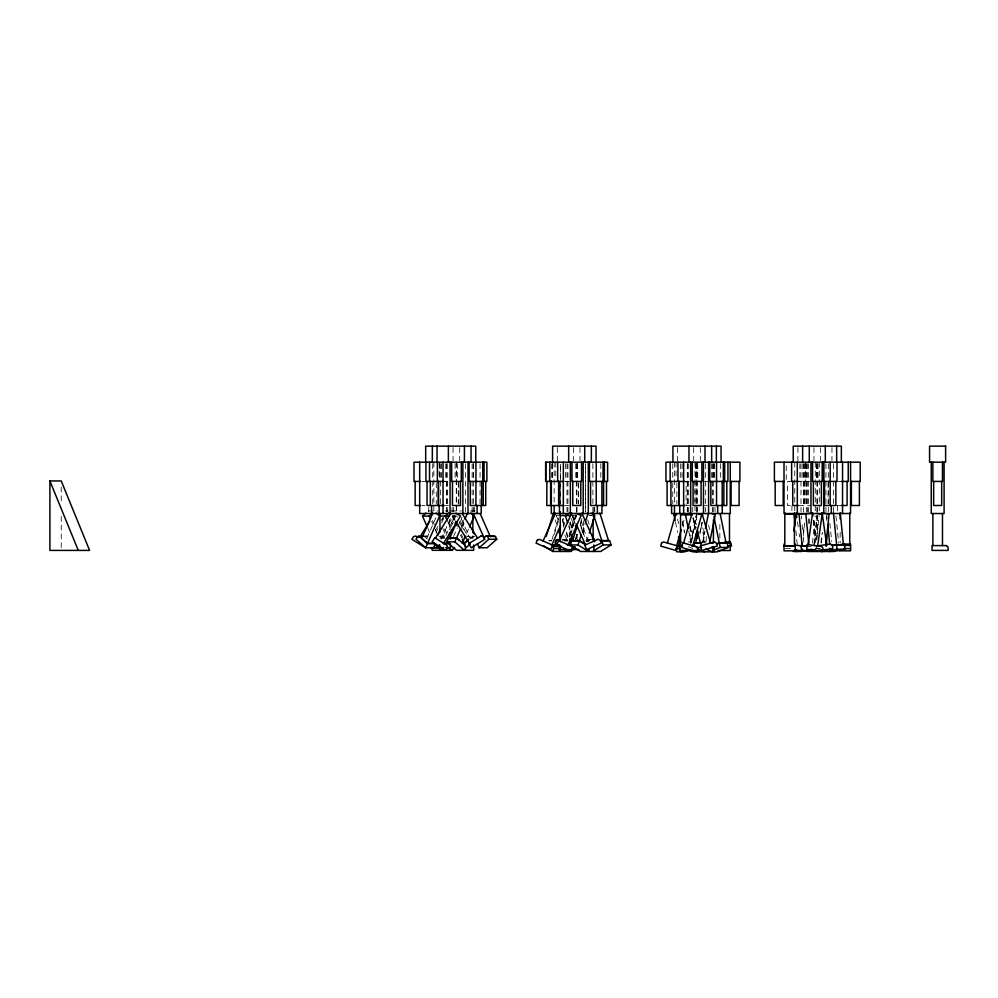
<?xml version="1.0" encoding="UTF-8"?>
<svg xmlns="http://www.w3.org/2000/svg" width="998" height="998" viewBox="0 0 998 998"><rect width="100%" height="100%" fill="white"/><g stroke="black" fill="none" stroke-linecap="round" stroke-linejoin="round"><path stroke-width="0.75" stroke-dasharray="4.99 3.74" d="M803.427 535.539L804.625 523.439M809.203 523.439L809.665 518.898M812.472 543.099L815.179 515.866M813.906 544.609L816.851 515.704M814.318 544.609L817.262 515.704M816.663 539.906L817.113 535.365M817.262 533.855L819.071 515.704M820.955 542.924L821.853 533.855M821.354 542.924L822.402 532.333M803.39 532.333L804.662 523.264M690.616 543.024L696.267 515.13M690.728 543.024L696.379 515.13M690.94 542.737L696.716 514.843M691.651 541.278L697.003 514.843M699.835 532.458L702.031 522.179M699.947 533.93L702.33 522.179M702.48 543.024L704.862 531.285M702.804 542.737L704.887 532.458M682.557 525.123L684.241 519.247M552.031 539.394L558.955 517.426M554.214 534.516L558.83 519.871M563.334 527.194L565.167 521.33M575.784 514.594L568.411 538.034L566.552 532.071M569.272 536.575L576.195 514.594M569.671 536.088L576.12 515.579M570.532 534.629L576.532 515.579M575.547 539.02L577.393 533.157M582.009 518.511L580.162 524.374L583.256 534.629M575.958 539.02L577.805 533.157M580.1 525.834L582.408 518.511M582.133 532.071L584.903 523.276M582.47 533.057L585.227 524.262M586.5 541.852L588.808 534.516M426.894 538.172L436.5 516.403M436.101 532.732L437.897 528.653M441.503 520.482L442.713 517.762M441.677 522.865L444.085 517.426M441.266 539.194L450.884 517.426L453.254 522.865M445.944 535.452L454.963 515.043M450.323 528.304L455.724 516.066M453.516 536.475L457.121 528.304M457.733 526.944L461.937 517.426M461.301 527.293L464.307 520.482M462.074 528.304L465.068 521.505M466.465 533.755L468.873 528.304M562.46 521.156L563.708 518.361M435.452 530.312L437.873 526.433M441.927 519.958L443.549 517.363M470.669 537.959L472.827 536.051L474.387 536.562L467.775 536.562M587.261 541.54L590.754 539.332M563.97 540.155L565.467 539.332L567.8 540.804M564.369 540.155L565.866 539.332M425.185 536.562L426.757 536.051M422.229 481.435L426.483 481.435M442.638 481.435L451.208 481.435M564.481 481.435L569.06 481.435M683.231 481.435L689.032 481.435M704.513 481.435L710.177 481.435M793.061 481.435L786.249 481.435L786.249 463.671M796.367 481.435L811.312 481.435M837.684 481.435L841.414 481.435M422.229 505.499L425.061 505.499M445.47 505.499L448.426 505.499M564.481 505.499L569.06 505.499M689.356 505.499L686.075 505.499L686.162 481.435M704.513 505.499L707.345 505.499M790.216 505.499L787.385 505.499L787.385 481.435M798.837 505.499L810.176 505.499M836.262 505.499L841.414 505.499M428.229 510.964L437.885 510.964M445.457 510.964L448.202 510.964M451.034 510.964L461.463 510.964M470.083 510.964L474.898 510.964M556.61 515.467L559.329 515.467M573.176 515.579L575.896 515.579M452.967 516.066L457.059 516.066L458.855 520.145M425.235 536.051L427.893 536.051M440.555 536.051L444.759 536.051M464.893 536.051L473.638 536.562M424.998 536.562L427.643 536.562M439.145 536.562L444.759 536.562M440.168 537.747L444.759 537.747M470.607 537.747L473.252 537.747M439.956 538.172L444.746 538.172M470.083 538.172L472.84 538.172L472.84 535.153M562.261 539.332L567.874 539.332M586.787 539.332L590.567 539.332M562.261 540.155L567.874 540.155M586.924 540.155L589.731 540.155M548.975 540.542L551.62 540.542M565.068 540.542L567.874 540.542M548.85 540.866L551.57 540.866M586.263 540.866L589.007 540.866M564.768 540.966L567.887 540.966M585.901 540.966L589.007 540.966M688.171 541.926L690.978 541.926L690.978 543.024M701.756 541.926L705.723 541.926M807.27 546.517L811.474 546.517M815.69 548.326L820.306 548.326M785.414 548.601L793.834 548.601M815.416 548.601L819.383 548.601M688.196 546.654L693.647 548.863M587.922 539.332L589.419 540.155M423.913 536.051L427.169 538.92M452.393 516.066L454.826 519.958M450.023 520.033L452.443 523.925M444.285 529.015L446.717 532.907M572.403 515.579L575.509 522.553M569.945 522.727L572.428 528.304M576.158 536.674L578.017 540.866M556.173 515.467L558.668 521.056M564.88 535.015L568.598 543.386M461.438 519.122L469.858 538.172M460.228 520.482L465.642 532.732M459.467 521.505L462.461 528.304M452.83 515.043L455.238 520.482M461.251 534.092L463.047 538.172M452.069 516.066L453.865 520.145M460.477 535.115L461.687 537.835M447.665 521.505L450.672 528.304M442.85 528.653L445.856 535.452M432.446 520.482L435.452 527.293M431.672 521.505L432.87 524.224M435.278 529.664L437.685 535.115M427.868 528.304L429.676 532.383M587.747 519.871L589.132 524.262M581.148 520.457L587.597 540.966M580.362 523.389L585.439 539.506M572.49 514.594L575.26 523.389M572.615 517.039L574.923 524.374M571.38 518.511L573.688 525.834M576.457 534.629L577.38 537.56M570.132 521.817L572.44 529.14M575.21 537.934L576.133 540.866M568.586 525.834L571.355 534.629M562.41 518.885L563.795 523.276M562.535 521.33L563.92 525.734M566.228 533.057L567.613 537.448M555.262 519.871L557.57 527.194M693.286 517.775L696.242 528.054M689.705 526.869L692.662 537.149M677.505 519.247L678.777 523.651M708.592 525.123L709.603 529.526M701.207 523.938L705.075 543.024M693.211 518.062L695.294 528.341M692.874 517.775L695.257 529.526M690.342 526.869L692.425 537.149M688.757 530.998L691.127 542.737M682.345 521.006L684.728 532.745M682.32 522.179L684.403 532.458M675.509 522.179L677.592 532.458M813.457 520.232L816.227 539.906M816.277 546.068L816.614 548.451M797.477 521.754L798.325 527.805M799.173 533.855L799.598 536.874M835.962 515.866L838.669 543.099M829.825 523.264L831.721 541.59M826.855 515.704L827.155 518.723M813.333 520.407L815.74 544.609M808.368 518.898L808.817 523.439M801.257 515.866L801.556 518.898M802.08 524.773L802.766 530.998M803.365 537.049L804.114 544.609M795.88 530.824L797.227 544.446M840.154 532.333L840.154 543.099M837.397 505.736L837.397 511.962M833.48 463.746L833.48 511.962M831.958 447.603L831.958 460.727M828.328 463.746L828.328 511.962M828.115 482.945L828.115 503.99M826.519 515.704L826.519 520.407M825.945 463.746L825.945 511.962M820.618 447.603L820.618 460.727M819.296 462.186L819.296 511.962M818.011 463.671L818.011 478.479M817.699 515.704L817.699 530.998M817.599 463.746L817.599 511.962M816.875 463.746L816.875 511.962M816.888 515.704L816.888 540.08M816.464 463.671L816.464 478.479M815.291 462.186L815.291 511.962M813.969 447.603L813.969 460.727M808.53 463.746L808.53 511.962M807.594 463.746L807.594 511.962M806.471 481.435L806.471 505.499M806.372 463.746L806.372 511.962M805.985 463.671L805.985 481.435M805.66 462.186L805.66 481.435M805.236 463.671L805.186 505.499M804.513 463.671L804.513 505.499M803.989 481.435L804.101 505.499M803.378 463.746L803.378 511.962M802.854 463.671L802.854 481.435M800.995 463.746L800.995 511.962M799.86 463.671L799.86 481.435M797.926 447.603L797.926 460.727M794.757 462.186L794.757 511.962M791.925 505.736L791.925 511.962M720.668 463.671L720.668 478.479M719.845 524.524L719.845 539.506M715.042 507.296L715.042 511.962M714.319 463.671L714.319 478.479M713.857 463.671L713.857 478.479M713.183 463.746L713.183 511.962M712.722 463.746L712.722 511.962M711.312 463.671L711.312 478.479M706.222 536.425L706.222 544.135M705.648 463.746L705.648 511.962M703.815 528.715L703.815 543.024M700.322 447.603L700.322 460.727M697.702 463.671L697.702 478.479M697.303 463.746L697.303 511.962M696.841 462.186L696.841 511.962M696.567 463.746L696.567 511.962M696.592 514.843L696.592 524.524M696.167 463.671L696.167 478.479M695.718 463.671L695.718 478.479M695.032 481.435L695.032 503.99M694.982 462.186L694.982 511.962M693.672 447.603L693.672 460.727M692.712 507.296L692.712 511.962M690.179 526.071L690.179 543.024M688.233 463.746L688.233 511.962M687.772 463.746L687.772 511.962M687.285 463.746L687.285 511.962M682.108 463.671L682.108 478.479M680.698 463.746L680.698 479.302M677.63 447.603L677.63 460.727M676.869 482.945L676.869 503.99M676.058 462.186L676.058 478.479M674.461 462.186L674.461 504.177M672.752 463.671L672.752 478.479M672.752 482.945L672.752 503.99M600.821 463.671L600.821 478.479M594.733 507.296L594.733 511.962M593.935 507.296L593.935 511.962M592.874 463.746L592.874 511.962M583.506 520.819L583.506 534.691M580.013 447.603L580.013 460.727M578.653 482.945L578.653 503.99M578.541 482.945L578.541 503.99M577.518 463.671L577.518 478.479M577.405 463.671L577.405 478.479M577.006 463.746L577.006 511.962M576.27 463.746L576.382 511.962M575.871 463.671L575.871 478.479M573.376 447.603L573.376 460.727M569.87 523.189L569.87 537.174M567.924 463.746L567.924 511.962M566.989 463.746L566.989 511.962M565.379 463.671L565.379 481.435M557.333 447.603L557.333 460.727M555.761 462.186L555.761 478.479M554.152 462.186L554.152 504.177M552.568 463.671L552.568 478.479M552.455 463.671L552.455 478.479M551.432 463.746L551.432 479.302M480.063 463.671L480.063 478.479M480.063 481.435L480.063 503.99M474.437 507.296L474.437 511.962M473.638 463.671L473.638 511.962M473.264 463.671L473.264 478.479M472.129 463.746L472.129 511.962M465.617 463.746L465.617 511.962M463.209 520.033L463.209 529.664M459.716 447.603L459.716 460.727M458.806 482.945L458.806 503.99M458.244 481.435L458.244 503.99M457.67 463.671L457.67 478.479M456.535 462.186L456.535 511.962M456.248 462.186L456.248 511.962M455.113 463.671L455.113 478.479M453.703 507.296L453.703 511.962M453.067 447.603L453.067 460.727M452.119 507.296L452.119 511.962M449.574 520.033L449.574 529.664M447.179 463.746L447.179 511.962M446.904 481.435L446.904 505.499M446.692 463.746L446.692 511.962M445.769 463.671L445.769 481.435M441.503 463.671L441.503 478.479M440.654 463.746L440.654 504.177M439.532 463.671L439.532 478.479M439.145 462.186L439.145 479.302M436.263 482.945L436.263 503.99M433.856 462.186L433.856 511.962M432.72 463.671L432.72 478.479M432.72 481.435L432.72 503.99M428.753 507.296L428.753 511.962M61.24 487.124L61.24 504.102M61.24 516.453L61.24 548.863M591.814 515.467L589.007 515.467L591.764 515.579M585.464 511.962L585.464 463.746L585.352 511.962M560.502 504.177L560.502 463.746L560.389 504.177"/><path stroke-width="1.5" d="M821.828 517.388L822.29 512.847M825.87 545.956L829.026 514.182L824.984 513.384M830.211 548.326L829.887 551.495L821.466 549.823M793.859 530.998L796.404 512.847M801.469 545.956L801.893 542.924M801.93 548.451L801.594 550.834L794.383 549.811M808.143 544.609L812.609 512.847L812.883 515.866M817.674 545.956L822.14 514.182L816.688 513.421M678.49 546.106L679.114 543.024L680.511 541.926M693.86 546.28L694.558 542.8L701.17 542.8M698.051 531.285L695.668 543.024L701.107 543.024M705.449 528.341L708.43 513.658M709.915 541.278L715.267 514.843L711.349 513.246M559.953 546.405L559.379 548.526L560.302 551.457M667.4 543.024L675.821 513.658M676.656 545.681L681.285 529.526M683.605 543.024L692.026 513.658M692.861 545.681L701.694 514.843L696.417 513.321M546.156 536.475L553.541 513.022M543.598 545.756L552.667 551.457L553.591 548.526L553.004 546.405L560.951 546.405L557.458 544.209M555.512 543.087L556.435 540.155M559.641 538.92L560.564 535.988M601.769 540.542L609.703 540.542L611.088 544.933L600.721 551.457L580.449 551.457L570.083 544.933L571.467 540.542L579.414 540.542L585.24 544.209M577.168 526.208L572.553 540.866L579.364 540.866L585.577 544.783M573.401 549.599L574.324 546.679M574.736 546.679L573.813 549.599L559.454 549.599M570.083 544.933L578.029 544.933L581.21 535.003M585.364 521.817L588.134 513.022M589.269 533.057L594.808 515.467L591.078 513.122M589.307 548.526L588.383 551.457L578.029 544.933M688.857 550.197L684.765 551.857L676.831 551.857L676.207 548.763L676.981 546.779L679.788 545.644M432.608 513.683L421.78 538.172L427.556 543.274L434.367 543.274M424.1 536.051L417.251 536.562L416.054 539.282L425.672 547.777L427.468 543.698L435.415 543.698L433.606 547.777M427.556 543.274L439.582 516.066L436.114 513.009M437.972 535.115L440.368 529.664M425.672 547.777L438.708 547.777L439.906 545.058M446.83 541.827L448.638 537.747L456.573 537.747L465.23 545.395L465.592 547.603L464.394 550.322L454.776 541.827L446.83 541.827L456.448 550.322L473.638 550.322L473.638 544.945M456.897 521.842L449.686 538.172L456.485 538.172L458.806 540.205M454.776 541.827L460.702 528.653M464.906 519.122L467.314 513.683M462.261 543.274L465.268 536.475M469.472 526.944L474.287 516.066L470.819 513.009M543.112 540.966L555.537 513.059M551.894 544.883L560.602 525.347M559.329 540.866L571.754 512.96M568.124 544.783L581.173 515.467L576.145 513.234M419.996 536.874L429.714 521.33M435.39 538.172L450.772 513.558M443.549 543.274L460.552 516.066L455.886 513.147M427.269 526.944L422.466 516.066L425.921 513.009M422.466 516.066L429.265 516.066L432.733 513.009M448.726 513.009L445.258 516.066L447.067 520.145M443.499 547.49L440.293 550.322L439.095 547.603L431.148 547.603L432.359 550.322L452.643 550.322M468.698 539.194L464.082 543.274L462.286 539.194M468.499 539.868L464.17 543.698L465.979 547.777L470.245 543.997M483.868 537.959L486.038 536.051L493.973 536.051L495.532 536.562L496.742 539.282L487.124 547.777L479.177 547.777L477.381 543.698M479.177 547.777L488.795 539.282L496.742 539.282M679.513 543.024L680.923 541.926M569.085 513.221L565.355 515.579L567.662 522.902M568.236 551.457L574.711 547.378M592.787 551.457L603.141 544.933L611.088 544.933M454.689 548.014L450.984 550.322L449.287 547.603M560.577 539.332L556.023 540.155L555.1 543.087L560.29 546.343M568.723 550.272L566.053 551.457L565.18 549.511M572.715 548.488L575.384 547.303M675.209 520.719L674.024 514.843L676.632 513.783M689.406 513.246L685.476 514.843L688.158 528.054M716.477 543.947L719.284 542.8L727.218 542.8L728.153 547.428L717.25 551.857L692.774 551.857L688.682 550.197M716.689 544.085L719.296 543.024L730.274 543.024M713.408 550.197L720.219 547.428L728.153 547.428M681.023 551.857L686.624 550.247M807.631 545.956L802.192 545.956L799.036 514.182L809.877 513.384M807.681 546.068L801.057 546.068L801.531 550.834L804.338 550.272M806.908 550.385L801.294 551.495L793.36 551.495M832.27 545.357L844.533 544.496L845.007 549.262L833.779 551.495L807.27 551.495M832.557 545.419L843.41 544.609L840.254 512.847L840.154 518.898M815.092 549.711L809.478 550.834L801.531 550.834M830.049 550.659L837.072 549.262L845.007 549.262M816.277 546.068L830.573 544.06L832.382 545.419L832.831 548.601L816.95 550.834M803.203 550.484L795.98 551.495L795.68 549.387M49.9 480.949L61.24 480.949L89.595 550.409L49.9 550.409L49.9 480.949L78.256 550.409M420.807 481.435L414.008 481.435L414.008 462.186L486.874 462.186L486.874 481.435L469.135 481.435L469.135 462.186M444.172 481.435L425.921 481.435L425.921 462.186M563.121 481.435L545.644 481.435L545.644 462.186L607.62 462.186L607.62 481.435L589.431 481.435L589.431 462.186M684.778 481.435L665.953 481.435L665.953 462.186L739.905 462.186L739.905 481.435L730.274 481.435M784.016 481.435L774.386 481.435L774.386 462.186L860.201 462.186L860.201 481.435L850.57 481.435M798.437 481.435L791.626 481.435L791.626 462.186M841.414 481.435L848.225 481.435L848.225 462.186M420.807 505.499L415.143 505.499L415.143 481.435M444.172 505.499L427.044 505.499L427.044 481.435M563.059 505.499L546.779 505.499L546.892 481.435M684.778 505.499L667.088 505.499L667.088 481.435M798.437 505.499L792.761 505.499L792.761 481.435M841.414 505.499L847.09 505.499L847.09 481.435M784.815 514.182L796.94 514.182M674.024 514.843L676.744 514.843M680.549 514.843L692.275 514.843M560.252 515.579L570.794 515.579M439.956 516.066L449.349 516.066M486.038 536.051L495.532 536.562M591.889 539.332L594.546 539.332M601.806 540.866L608.618 540.866L599.848 513.022M724.66 541.926L730.274 541.926L730.274 550.522L717.986 550.522M710.027 542.8L712.834 542.8M444.073 543.274L449.574 543.274M443.361 543.698L450.372 543.698L450.372 550.322M842.15 544.06L850.57 544.06L850.57 550.834L839.343 550.834M550.983 544.783L557.795 544.783M567.126 544.883L569.87 544.883L569.87 538.708M567.874 545.207L570.681 545.207M843.56 545.419L850.57 545.419M691.726 545.681L694.446 545.681M679.75 545.906L682.557 545.906M691.938 545.906L694.583 545.906M727.467 546.106L730.274 546.106M784.016 546.068L795.244 546.068M676.981 546.779L679.626 546.779M696.267 547.428L701.557 547.428M711.424 547.428L714.231 547.428M446.168 547.603L450.372 547.603M443.361 547.777L439.145 547.777L439.145 544.945M446.168 547.777L450.372 547.777M553.591 548.526L560.202 548.526M843.56 548.601L850.57 548.601M676.207 548.763L680.174 548.763M578.852 549.599L574.873 549.599L573.962 546.679M699.498 550.522L679.75 550.522L679.75 541.926M817.337 550.834L821.716 550.834L818.497 550.272M552.667 551.457L570.681 551.457M794.67 544.995L802.267 546.068M810.725 549.262L821.953 551.495M705.648 549.087L712.46 551.857L713.083 548.763L712.31 546.779M697.702 549.087L704.526 551.857M418.237 537.573L415.792 536.051L413.584 536.562L411.887 539.282L425.485 547.777M557.52 539.332L559.853 540.804M729.513 541.926L730.91 543.024L731.534 546.106M434.429 543.997L438.708 547.777M418.811 536.051L427.468 543.698M462.174 513.558L477.555 538.172M455.624 521.243L469.397 543.274M581.809 513.059L594.234 540.966M576.133 523.95L585.452 544.883M480.188 513.683L490.405 536.812M487.598 536.562L488.795 539.282M473.376 513.683L483.593 536.812M472.416 529.664L474.212 533.755M455.076 522.865L456.273 525.584M451.271 529.664L452.468 532.383M429.265 516.066L430.475 518.785M593.049 513.022L603.141 544.933M592.363 534.516L594.671 541.852M575.384 525.834L576.308 528.765M571.355 534.629L573.201 540.492M558.493 530.125L560.34 535.988M702.118 513.658L710.539 543.024L713.433 543.024L713.433 519.896M697.078 530.998L701.295 545.681M720.157 513.658L726.107 543.024M713.944 516.59L720.219 547.428M696.155 533.93L697.041 538.334M678.49 536.874L679.675 542.737M822.14 512.847L826.606 544.609M796.404 514.182L796.828 517.214M833.442 512.847L837.072 549.262M827.766 524.773L829.712 544.446M805.835 514.182L808.842 544.446M794.221 514.182L795.269 524.773M944.096 462.186L944.096 513.521L931.259 513.521L931.259 462.186M942.486 462.186L942.486 481.435L932.868 481.435L932.868 462.186M942.486 513.521L942.486 545.594M941.688 481.435L941.688 505.499L933.666 505.499L933.666 481.435M932.868 513.521L932.868 545.594M859.403 481.435L859.403 505.499L851.381 505.499L851.381 481.435M850.57 462.186L850.57 513.521L784.016 513.521L784.016 462.186M849.772 512.847L849.772 544.609M842.549 462.186L842.549 513.521M841.351 462.186L841.351 446.143L793.235 446.143L793.235 462.186M836.998 462.186L836.998 481.435L823.387 481.435L823.387 462.186M836.661 446.143L836.661 462.186M835.862 481.435L835.862 505.499L824.523 505.499L824.523 481.435M831.322 505.736L831.322 513.521M830.186 462.186L830.186 505.499M826.519 535.365L826.519 545.956M825.309 446.143L825.309 462.186M823.787 462.186L823.787 513.521M822.19 462.186L822.19 481.435L812.559 481.435L812.559 462.186M821.379 481.435L821.379 505.499L813.37 505.499L813.37 481.435M810.962 462.186L810.962 513.521M809.278 446.143L809.278 462.186M802.629 446.143L802.629 462.186M797.302 462.186L797.302 513.521M795.244 544.06L795.244 550.834L784.016 550.834L784.016 544.06M794.433 512.847L794.433 545.956L784.815 545.956L784.815 512.847M783.205 481.435L783.205 505.499L775.184 505.499L775.184 481.435M739.094 481.435L739.094 505.499L731.072 505.499L731.072 481.435M730.274 462.186L730.274 513.521L671.617 513.521L671.617 505.736M729.476 513.733L729.476 543.024M727.929 462.186L727.929 481.435L709.728 481.435L709.728 462.186M726.794 481.435L726.794 505.499L710.863 505.499L710.863 481.435M724.66 462.186L724.66 481.435M723.862 481.435L723.862 505.499M723.338 462.186L723.338 481.435M722.253 505.736L722.253 513.521M722.203 481.435L722.203 505.499M721.055 462.186L721.055 446.143L672.939 446.143L672.939 462.186M717.674 505.736L717.674 513.521M716.539 462.186L716.539 505.499M716.352 446.143L716.352 462.186M714.231 546.779L714.231 551.857M711.661 446.143L711.661 462.186M708.592 462.186L708.592 513.521M705.012 446.143L705.012 462.186M703.49 462.186L703.49 513.521M701.881 462.186L701.881 481.435L692.263 481.435L692.263 462.186M701.083 481.435L701.083 505.499L693.061 505.499L693.061 481.435M690.653 462.186L690.653 513.521M688.969 446.143L688.969 462.186M683.642 462.186L683.642 513.521M680.549 513.733L680.549 545.681M679.75 505.736L679.75 513.521M679.102 481.435L679.102 505.499M678.952 481.435L678.952 505.499M677.966 462.186L677.966 481.435M674.461 505.736L674.461 513.521M670.93 481.435L670.93 505.499M670.132 462.186L670.132 481.435M606.485 481.435L606.485 505.499L590.567 505.499L590.567 481.435M604.364 462.186L604.364 481.435M603.565 481.435L603.565 505.499M603.042 462.186L603.042 481.435M601.906 481.435L601.906 505.499M601.956 505.736L601.956 513.521L551.32 513.521L551.32 480.849M597.365 505.736L597.365 513.521M596.23 462.186L596.23 505.499M596.056 462.186L596.056 446.143L552.63 446.143L552.63 462.186M593.935 544.933L593.935 551.457M593.136 512.86L593.136 516.191M593.136 519.272L593.136 540.155M591.352 446.143L591.352 462.186M588.296 462.186L588.296 513.521M584.716 446.143L584.716 462.186M583.194 462.186L583.194 513.521M581.585 462.186L581.585 481.435L571.966 481.435L571.966 462.186M580.786 481.435L580.786 505.499L572.765 505.499L572.765 481.435M570.681 539.332L570.681 543.735M570.357 462.186L570.357 513.521M568.673 446.143L568.673 462.186M563.346 462.186L563.346 513.521M560.252 511.662L560.252 541.802M559.454 505.736L559.454 513.521M559.454 539.332L559.454 540.155M559.454 544.933L559.454 551.457M558.805 481.435L558.805 505.499M558.643 481.435L558.643 505.499M557.67 462.186L557.67 481.435M554.152 505.736L554.152 513.521M550.634 481.435L550.634 505.499M549.823 462.186L549.823 481.435M545.756 462.186L545.756 481.435M485.739 481.435L485.739 505.499L470.258 505.499L470.258 481.435M484.067 462.186L484.067 481.435M483.257 481.435L483.257 505.499M482.745 462.186L482.745 481.435M481.61 481.435L481.61 505.499M481.198 505.736L481.198 513.521L419.684 513.521L419.684 462.186M477.069 505.736L477.069 513.521M475.934 462.186L475.934 505.499M475.759 462.186L475.759 446.143L425.684 446.143L425.684 462.186M472.84 513.521L472.84 532.695M471.056 446.143L471.056 462.186M468 462.186L468 513.521M464.419 446.143L464.419 462.186M462.885 462.186L462.885 513.521M461.288 462.186L461.288 481.435L451.657 481.435L451.657 462.186M460.477 481.435L460.477 505.499L452.468 505.499L452.468 481.435M450.372 536.051L450.372 539.107M450.061 462.186L450.061 513.521M449.574 532.695L449.574 538.733M448.376 446.143L448.376 462.186M443.037 462.186L443.037 513.521M439.956 513.521L439.956 532.121M439.145 505.736L439.145 513.521M438.509 481.435L438.509 505.499M438.347 481.435L438.347 505.499M437.374 462.186L437.374 481.435M437.037 446.143L437.037 462.186M432.334 446.143L432.334 462.186M431.585 505.736L431.585 513.521M430.325 481.435L430.325 505.499M429.527 462.186L429.527 481.435M807.345 544.496L806.683 549.262L822.564 551.495L823.013 548.326L821.641 546.517L807.345 544.496M661.562 543.024L660.688 546.106L676.095 550.522L677.43 545.906L663.545 541.926L661.562 543.024M682.832 542.8L681.509 547.428L696.928 551.857L697.814 548.763L696.716 546.779L682.832 542.8M537.323 540.155L536.026 543.087L550.671 549.599L552.63 545.207L539.444 539.332L537.323 540.155M558.593 540.542L556.635 544.933L571.293 551.457L572.603 548.526L571.779 546.405L558.593 540.542M434.716 537.747L432.159 541.827L445.769 550.322L447.466 547.603L446.954 545.395L434.716 537.747M480.949 536.051L468.711 543.698L471.268 547.777L484.866 539.282L483.169 536.562L480.949 536.051M597.902 539.332L584.716 545.207L586.674 549.599L601.32 543.087L600.023 540.155L597.902 539.332M714.393 541.926L700.521 545.906L701.844 550.522L717.263 546.106L716.377 543.024L714.393 541.926M945.617 446.143L929.575 446.143L929.575 462.186L945.617 462.186L945.617 446.143M946.491 545.594L932.057 545.594L932.057 550.409L948.1 550.409L948.1 547.203L946.491 545.594"/></g></svg>
